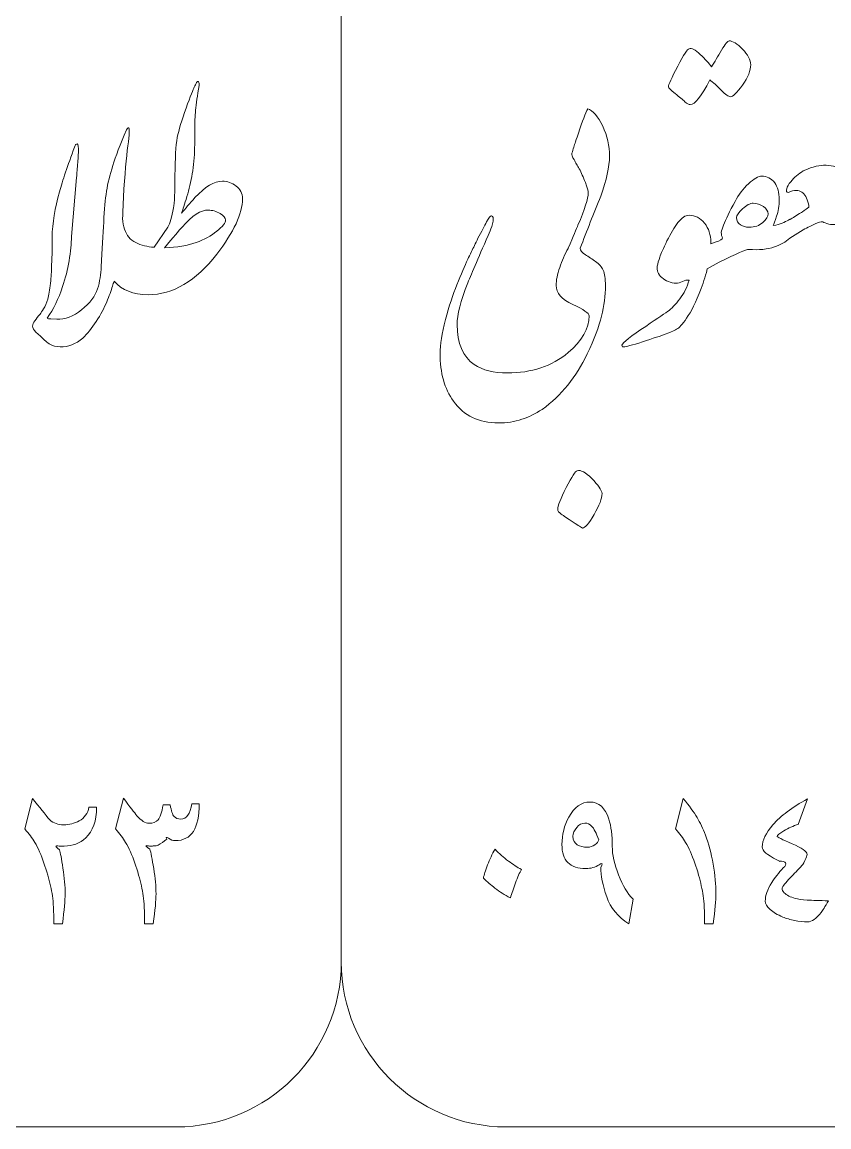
# Model space of a CAD drawing. Header units: millimetres. Extents: x 62 to 462, y 96 to 456.
# Drawn here: x 317.47 to 329.7, y 216.3 to 233.06 of the extents above; entities that cross this region are included whole.
import ezdxf

# ---------------------------------------------------------------- set-up
doc = ezdxf.new("R2010")
doc.units = ezdxf.units.MM
doc.header["$MEASUREMENT"] = 0
doc.layers.add('Layer 1', color=7, linetype='Continuous')

msp = doc.modelspace()

# ---------------------------------------------------------------- linework, layer by layer
at = {"layer": 'Layer 1', "color": 250, "lineweight": 18}
for points, knots in [([(304.8067, 236.3033), (304.8067, 236.3033), (319.8067, 236.3033), (319.8067, 236.3033), (321.1837, 236.3033), (322.3067, 235.1803), (322.3067, 233.8033), (322.3067, 233.8033), (322.3067, 218.8033), (322.3067, 218.8033), (322.3067, 217.4264), (321.1837, 216.3033), (319.8067, 216.3033), (319.8067, 216.3033), (304.8067, 216.3033), (304.8067, 216.3033), (303.4298, 216.3033), (302.3067, 217.4264), (302.3067, 218.8033), (302.3067, 218.8033), (302.3067, 233.8033), (302.3067, 233.8033), (302.3067, 235.1803), (303.4298, 236.3033), (304.8067, 236.3033)], [0, 0, 0, 0, 0.125, 0.125, 0.125, 0.25, 0.25, 0.25, 0.375, 0.375, 0.375, 0.5, 0.5, 0.5, 0.625, 0.625, 0.625, 0.75, 0.75, 0.75, 0.875, 0.875, 0.875, 1, 1, 1, 1]), ([(324.8067, 236.3033), (324.8067, 236.3033), (339.8067, 236.3033), (339.8067, 236.3033), (341.1837, 236.3033), (342.3067, 235.1803), (342.3067, 233.8033), (342.3067, 233.8033), (342.3067, 218.8033), (342.3067, 218.8033), (342.3067, 217.4264), (341.1837, 216.3033), (339.8067, 216.3033), (339.8067, 216.3033), (324.8067, 216.3033), (324.8067, 216.3033), (323.4298, 216.3033), (322.3067, 217.4264), (322.3067, 218.8033), (322.3067, 218.8033), (322.3067, 233.8033), (322.3067, 233.8033), (322.3067, 235.1803), (323.4298, 236.3033), (324.8067, 236.3033)], [0, 0, 0, 0, 0.125, 0.125, 0.125, 0.25, 0.25, 0.25, 0.375, 0.375, 0.375, 0.5, 0.5, 0.5, 0.625, 0.625, 0.625, 0.75, 0.75, 0.75, 0.875, 0.875, 0.875, 1, 1, 1, 1]), ([(327.2684, 232.0841), (327.2684, 232.1147), (327.3154, 232.217), (327.4095, 232.3945), (327.5036, 232.5709), (327.5612, 232.6591), (327.5812, 232.6591), (327.62, 232.6756), (327.6776, 232.6474), (327.7517, 232.5756), (327.827, 232.5027), (327.8834, 232.4392), (327.9222, 232.3839), (327.9681, 232.4592), (328.0198, 232.545), (328.0763, 232.6391), (328.1327, 232.7332), (328.1692, 232.7802), (328.188, 232.7802), (328.2456, 232.7802), (328.3138, 232.7379), (328.3926, 232.6544), (328.4726, 232.5709), (328.5137, 232.4921), (328.5184, 232.418), (328.5184, 232.331), (328.4761, 232.2275), (328.3914, 232.1088), (328.3079, 231.9912), (328.2479, 231.9324), (328.208, 231.9324), (328.1833, 231.9324), (328.1374, 231.9665), (328.0704, 232.0323), (328.0045, 232.0994), (327.9457, 232.1511), (327.8952, 232.1876), (327.7705, 231.9371), (327.6717, 231.8124), (327.5988, 231.8124), (327.58, 231.8124), (327.5542, 231.8266), (327.5189, 231.8571), (327.4871, 231.8842), (327.4377, 231.9253), (327.3695, 231.9806), (327.3013, 232.0359), (327.2684, 232.07), (327.2684, 232.0841)], [0, 0, 0, 0, 0.0625, 0.0625, 0.0625, 0.125, 0.125, 0.125, 0.1875, 0.1875, 0.1875, 0.25, 0.25, 0.25, 0.3125, 0.3125, 0.3125, 0.375, 0.375, 0.375, 0.4375, 0.4375, 0.4375, 0.5, 0.5, 0.5, 0.5625, 0.5625, 0.5625, 0.625, 0.625, 0.625, 0.6875, 0.6875, 0.6875, 0.75, 0.75, 0.75, 0.8125, 0.8125, 0.8125, 0.875, 0.875, 0.875, 0.9375, 0.9375, 0.9375, 1, 1, 1, 1]), ([(318.9892, 230.0833), (318.9943, 230.0275), (319.0045, 229.9738), (319.0195, 229.9216), (319.0501, 229.8275), (319.1065, 229.7593), (319.1889, 229.7193), (319.2712, 229.6793), (319.3641, 229.6558), (319.4676, 229.6487), (319.4676, 229.6487), (319.6745, 229.9521), (319.6745, 229.9521), (319.7086, 230.0098), (319.7392, 230.1074), (319.7639, 230.2449), (319.7756, 230.3202), (319.7827, 230.4872), (319.7851, 230.7424), (319.7874, 230.9987), (319.798, 231.1892), (319.8192, 231.3127), (319.8427, 231.4279), (319.8874, 231.5761), (319.9532, 231.7584), (320.0202, 231.9418), (320.0614, 232.0476), (320.0755, 232.0759), (320.0908, 232.1041), (320.1026, 232.1276), (320.112, 232.1464), (320.1237, 232.1652), (320.1343, 232.1687), (320.1425, 232.1582), (320.1519, 232.1476), (320.1543, 232.1299), (320.1496, 232.1041), (320.1249, 231.95), (320.1073, 231.8254), (320.0979, 231.7278), (320.0896, 231.6302), (320.0849, 231.5373), (320.0861, 231.4491), (320.0873, 231.3609), (320.0861, 231.2468), (320.0814, 231.1069), (320.0767, 230.967), (320.0626, 230.8376), (320.0391, 230.72), (320.0167, 230.6012), (319.9885, 230.4872), (319.9532, 230.3755), (319.9191, 230.2649), (319.8956, 230.1944), (319.885, 230.1638), (319.9403, 230.2332), (320.0073, 230.312), (320.0884, 230.4025), (320.2413, 230.5683), (320.3812, 230.6506), (320.5047, 230.6506), (320.58, 230.6506), (320.6494, 230.6259), (320.7117, 230.5777), (320.7752, 230.5319), (320.8081, 230.4672), (320.8081, 230.3813), (320.8081, 230.1603), (320.6776, 229.8816), (320.4189, 229.5429), (320.1014, 229.1337), (319.7545, 228.9291), (319.3782, 228.9291), (319.1515, 228.9291), (318.9798, 228.9978), (318.8622, 229.1361), (318.8537, 229.1085), (318.8454, 229.0834), (318.8372, 229.0608), (318.8172, 228.9926), (318.7878, 228.9115), (318.749, 228.8186), (318.7114, 228.7257), (318.6585, 228.6269), (318.5915, 228.5234), (318.5233, 228.4199), (318.4551, 228.3364), (318.3857, 228.2718), (318.2787, 228.1789), (318.1646, 228.1342), (318.0447, 228.1365), (317.9835, 228.1389), (317.9271, 228.1553), (317.8765, 228.1859), (317.8283, 228.2177), (317.7836, 228.2576), (317.7425, 228.3035), (317.7048, 228.3329), (317.6825, 228.3529), (317.6731, 228.3611), (317.6413, 228.3917), (317.6249, 228.4223), (317.6249, 228.454), (317.6249, 228.4775), (317.6366, 228.5046), (317.659, 228.534), (317.6825, 228.5634), (317.7083, 228.5975), (317.7389, 228.6339), (317.7519, 228.6516), (317.7707, 228.6798), (317.793, 228.7163), (317.8165, 228.7527), (317.8365, 228.8021), (317.8542, 228.8632), (317.8706, 228.9232), (317.8859, 229.0032), (317.8965, 229.102), (317.9059, 229.2007), (317.9118, 229.2866), (317.9141, 229.3571), (317.9141, 229.3571), (317.9212, 229.5712), (317.9212, 229.5712), (317.9235, 229.6441), (317.9235, 229.7217), (317.9212, 229.8016), (317.9259, 230.0133), (317.9623, 230.2426), (318.0317, 230.4907), (318.0799, 230.6589), (318.1564, 230.8847), (318.2622, 231.1692), (318.2693, 231.1881), (318.2763, 231.1998), (318.2834, 231.2069), (318.2893, 231.2139), (318.2951, 231.2174), (318.2998, 231.2174), (318.3163, 231.2151), (318.3234, 231.1716), (318.321, 231.0869), (318.3187, 231.0458), (318.314, 230.9787), (318.3069, 230.887), (318.2998, 230.7929), (318.2951, 230.733), (318.2928, 230.7083), (318.2928, 230.7083), (318.2175, 229.8122), (318.2175, 229.8122), (318.2128, 229.704), (318.1999, 229.5817), (318.1799, 229.443), (318.1564, 229.3101), (318.1235, 229.1807), (318.0799, 229.0537), (318.02, 228.868), (317.9424, 228.708), (317.8483, 228.5751), (317.853, 228.5657), (317.8718, 228.561), (317.9036, 228.561), (317.9036, 228.561), (317.9906, 228.5575), (317.9906, 228.5575), (318.1164, 228.5528), (318.2422, 228.601), (318.3692, 228.701), (318.495, 228.8009), (318.5762, 228.9068), (318.6103, 229.0173), (318.6444, 229.129), (318.6632, 229.2407), (318.6656, 229.3536), (318.6808, 229.6135), (318.6938, 229.8393), (318.7032, 230.0309), (318.7126, 230.2226), (318.7267, 230.3778), (318.7467, 230.4978), (318.7655, 230.6166), (318.7973, 230.7471), (318.8408, 230.887), (318.8843, 231.0269), (318.9537, 231.208), (319.0477, 231.4315), (319.0618, 231.4538), (319.0736, 231.4632), (319.0854, 231.4585), (319.0971, 231.4538), (319.0924, 231.3644), (319.0701, 231.1881), (319.0477, 231.0128), (319.0254, 230.753), (319.003, 230.4084), (319.0007, 230.3188), (318.9961, 230.2108), (318.9892, 230.0833)], [0, 0, 0, 0, 0.0151515, 0.0151515, 0.0151515, 0.030303, 0.030303, 0.030303, 0.0454545, 0.0454545, 0.0454545, 0.0606061, 0.0606061, 0.0606061, 0.0757576, 0.0757576, 0.0757576, 0.0909091, 0.0909091, 0.0909091, 0.1060606, 0.1060606, 0.1060606, 0.1212121, 0.1212121, 0.1212121, 0.1363636, 0.1363636, 0.1363636, 0.1515152, 0.1515152, 0.1515152, 0.1666667, 0.1666667, 0.1666667, 0.1818182, 0.1818182, 0.1818182, 0.1969697, 0.1969697, 0.1969697, 0.2121212, 0.2121212, 0.2121212, 0.2272727, 0.2272727, 0.2272727, 0.2424242, 0.2424242, 0.2424242, 0.2575758, 0.2575758, 0.2575758, 0.2727273, 0.2727273, 0.2727273, 0.2878788, 0.2878788, 0.2878788, 0.3030303, 0.3030303, 0.3030303, 0.3181818, 0.3181818, 0.3181818, 0.3333333, 0.3333333, 0.3333333, 0.3484848, 0.3484848, 0.3484848, 0.3636364, 0.3636364, 0.3636364, 0.3787879, 0.3787879, 0.3787879, 0.3939394, 0.3939394, 0.3939394, 0.4090909, 0.4090909, 0.4090909, 0.4242424, 0.4242424, 0.4242424, 0.4393939, 0.4393939, 0.4393939, 0.4545455, 0.4545455, 0.4545455, 0.469697, 0.469697, 0.469697, 0.4848485, 0.4848485, 0.4848485, 0.5, 0.5, 0.5, 0.5151515, 0.5151515, 0.5151515, 0.530303, 0.530303, 0.530303, 0.5454545, 0.5454545, 0.5454545, 0.5606061, 0.5606061, 0.5606061, 0.5757576, 0.5757576, 0.5757576, 0.5909091, 0.5909091, 0.5909091, 0.6060606, 0.6060606, 0.6060606, 0.6212121, 0.6212121, 0.6212121, 0.6363636, 0.6363636, 0.6363636, 0.6515152, 0.6515152, 0.6515152, 0.6666667, 0.6666667, 0.6666667, 0.6818182, 0.6818182, 0.6818182, 0.6969697, 0.6969697, 0.6969697, 0.7121212, 0.7121212, 0.7121212, 0.7272727, 0.7272727, 0.7272727, 0.7424242, 0.7424242, 0.7424242, 0.7575758, 0.7575758, 0.7575758, 0.7727273, 0.7727273, 0.7727273, 0.7878788, 0.7878788, 0.7878788, 0.8030303, 0.8030303, 0.8030303, 0.8181818, 0.8181818, 0.8181818, 0.8333333, 0.8333333, 0.8333333, 0.8484848, 0.8484848, 0.8484848, 0.8636364, 0.8636364, 0.8636364, 0.8787879, 0.8787879, 0.8787879, 0.8939394, 0.8939394, 0.8939394, 0.9090909, 0.9090909, 0.9090909, 0.9242424, 0.9242424, 0.9242424, 0.9393939, 0.9393939, 0.9393939, 0.9545455, 0.9545455, 0.9545455, 0.969697, 0.969697, 0.969697, 0.9848485, 0.9848485, 0.9848485, 1, 1, 1, 1]), ([(326.0655, 228.6092), (326.0655, 228.6481), (325.9831, 228.7057), (325.8173, 228.7809), (325.6492, 228.8597), (325.5657, 228.955), (325.5657, 229.0679), (325.5657, 229.1478), (325.5833, 229.2395), (325.6198, 229.3418), (325.6551, 229.443), (325.6974, 229.5406), (325.748, 229.6323), (325.748, 229.6323), (325.7492, 229.6344), (325.7492, 229.6344), (325.7492, 229.6344), (325.7491, 229.6347), (325.7491, 229.6347), (325.8267, 229.8181), (325.8761, 229.9345), (325.8973, 229.9827), (326.0008, 230.2238), (326.0525, 230.3884), (326.0525, 230.4755), (326.0525, 230.5049), (326.0384, 230.5566), (326.0102, 230.6307), (325.9784, 230.7106), (325.9478, 230.7812), (325.9173, 230.84), (325.9043, 230.8635), (325.8902, 230.8859), (325.8761, 230.9094), (325.862, 230.9329), (325.8502, 230.9552), (325.8385, 230.9788), (325.8103, 231.0199), (325.7997, 231.0517), (325.8044, 231.0752), (325.8244, 231.1387), (325.8432, 231.1963), (325.8596, 231.2469), (325.8749, 231.2974), (325.8902, 231.3409), (325.9043, 231.3774), (325.9655, 231.562), (326.0125, 231.6855), (326.0454, 231.7502), (326.1231, 231.7243), (326.1995, 231.6373), (326.2724, 231.4879), (326.3418, 231.3386), (326.3759, 231.1857), (326.3759, 231.0305), (326.3759, 230.8694), (326.3312, 230.6671), (326.2418, 230.4237), (326.1889, 230.2932), (326.136, 230.1615), (326.0842, 230.0286), (326.0325, 229.8969), (325.9819, 229.7652), (325.9314, 229.6347), (325.9314, 229.6347), (325.9311, 229.6341), (325.9311, 229.6341), (325.9311, 229.6341), (325.9314, 229.6323), (325.9314, 229.6323), (325.9314, 229.6006), (325.9573, 229.5676), (326.009, 229.5359), (326.0607, 229.5041), (326.1125, 229.4688), (326.1654, 229.4312), (326.2183, 229.3924), (326.256, 229.3501), (326.2795, 229.3019), (326.3018, 229.249), (326.3136, 229.1713), (326.3136, 229.0679), (326.3136, 228.9162), (326.2936, 228.7609), (326.2548, 228.6022), (326.216, 228.4481), (326.1431, 228.2576), (326.0372, 228.0307), (325.8702, 227.6791), (325.6433, 227.3992), (325.3552, 227.1899), (325.2505, 227.1229), (325.1471, 227.0723), (325.0459, 227.0382), (324.9354, 227.0018), (324.8166, 226.9829), (324.6908, 226.9829), (324.3945, 226.9829), (324.1675, 227.0935), (324.0088, 227.3134), (323.8735, 227.5015), (323.8053, 227.7438), (323.8053, 228.0377), (323.8053, 228.1683), (323.8324, 228.3388), (323.8876, 228.5505), (323.9429, 228.7551), (324.0005, 228.9315), (324.0605, 229.0808), (324.1252, 229.2348), (324.1793, 229.3654), (324.2251, 229.47), (324.2392, 229.4959), (324.2592, 229.5347), (324.2839, 229.5864), (324.3098, 229.637), (324.3415, 229.7052), (324.3804, 229.7875), (324.4086, 229.8381), (324.4333, 229.8839), (324.4544, 229.9251), (324.4768, 229.9663), (324.4944, 230.0039), (324.5085, 230.0356), (324.5426, 230.098), (324.5685, 230.1274), (324.5873, 230.125), (324.6132, 230.1203), (324.6191, 230.0944), (324.6085, 230.0462), (324.5967, 229.9886), (324.5814, 229.9392), (324.5638, 229.8981), (324.4003, 229.5206), (324.2875, 229.2584), (324.2251, 229.109), (324.1181, 228.835), (324.064, 228.6245), (324.064, 228.4752), (324.064, 228.1918), (324.151, 227.9907), (324.3251, 227.8684), (324.4544, 227.7837), (324.6202, 227.7414), (324.8249, 227.7414), (325.1929, 227.7414), (325.4998, 227.8449), (325.748, 228.0507), (325.9596, 228.2282), (326.0655, 228.414), (326.0655, 228.6092)], [0, 0, 0, 0, 0.02, 0.02, 0.02, 0.04, 0.04, 0.04, 0.06, 0.06, 0.06, 0.08, 0.08, 0.08, 0.1, 0.1, 0.1, 0.12, 0.12, 0.12, 0.14, 0.14, 0.14, 0.16, 0.16, 0.16, 0.18, 0.18, 0.18, 0.2, 0.2, 0.2, 0.22, 0.22, 0.22, 0.24, 0.24, 0.24, 0.26, 0.26, 0.26, 0.28, 0.28, 0.28, 0.3, 0.3, 0.3, 0.32, 0.32, 0.32, 0.34, 0.34, 0.34, 0.36, 0.36, 0.36, 0.38, 0.38, 0.38, 0.4, 0.4, 0.4, 0.42, 0.42, 0.42, 0.44, 0.44, 0.44, 0.46, 0.46, 0.46, 0.48, 0.48, 0.48, 0.5, 0.5, 0.5, 0.52, 0.52, 0.52, 0.54, 0.54, 0.54, 0.56, 0.56, 0.56, 0.58, 0.58, 0.58, 0.6, 0.6, 0.6, 0.62, 0.62, 0.62, 0.64, 0.64, 0.64, 0.66, 0.66, 0.66, 0.68, 0.68, 0.68, 0.7, 0.7, 0.7, 0.72, 0.72, 0.72, 0.74, 0.74, 0.74, 0.76, 0.76, 0.76, 0.78, 0.78, 0.78, 0.8, 0.8, 0.8, 0.82, 0.82, 0.82, 0.84, 0.84, 0.84, 0.86, 0.86, 0.86, 0.88, 0.88, 0.88, 0.9, 0.9, 0.9, 0.92, 0.92, 0.92, 0.94, 0.94, 0.94, 0.96, 0.96, 0.96, 0.98, 0.98, 0.98, 1, 1, 1, 1]), ([(330.1965, 230.4343), (330.2517, 230.4731), (330.2988, 230.5213), (330.3376, 230.5789), (330.3787, 230.6366), (330.3999, 230.6942), (330.3999, 230.7518), (330.3999, 230.7518), (330.3999, 230.9788), (330.3999, 230.9788), (330.3999, 231.034), (330.4093, 231.0952), (330.427, 231.161), (330.4599, 231.2527), (330.4928, 231.3374), (330.5269, 231.4127), (330.5269, 231.4127), (330.668, 231.7537), (330.668, 231.7537), (330.6704, 231.7702), (330.6821, 231.789), (330.7033, 231.809), (330.7127, 231.809), (330.7162, 231.7854), (330.7162, 231.7372), (330.7162, 231.7372), (330.7104, 231.4926), (330.7104, 231.4926), (330.7104, 231.4926), (330.6962, 231.1963), (330.6962, 231.1963), (330.6962, 231.0928), (330.6751, 230.9752), (330.6339, 230.8447), (330.5951, 230.713), (330.5445, 230.5978), (330.4822, 230.4966), (330.3885, 230.3432), (330.2937, 230.2259), (330.1976, 230.146), (330.1976, 230.146), (330.1965, 230.1438), (330.1965, 230.1438), (330.1412, 230.1074), (330.0789, 230.0756), (330.0107, 230.0498), (329.9413, 230.0227), (329.8743, 230.0051), (329.8108, 229.9957), (329.7755, 229.9886), (329.739, 229.991), (329.7002, 230.0004), (329.6614, 230.011), (329.6308, 230.0227), (329.6108, 230.0368), (329.5826, 230.0368), (329.5438, 230.0251), (329.4933, 230.0027), (329.445, 229.9816), (329.3851, 229.9522), (329.3145, 229.9134), (329.3145, 229.9134), (329.1111, 229.7852), (329.1111, 229.7852), (329.1111, 229.7852), (329.1108, 229.7861), (329.1108, 229.7861), (329.0462, 229.7286), (328.9686, 229.6851), (328.8771, 229.6558), (328.7736, 229.6158), (328.6431, 229.6041), (328.4843, 229.617), (328.4514, 229.617), (328.3044, 229.5523), (328.0398, 229.4206), (328.0398, 229.4206), (327.8581, 229.3204), (327.8581, 229.3204), (327.8581, 229.3204), (327.8446, 229.2678), (327.8446, 229.2678), (327.8305, 229.2101), (327.8129, 229.1549), (327.7952, 229.1043), (327.7141, 228.8821), (327.64, 228.7174), (327.5706, 228.6116), (327.5024, 228.5058), (327.4483, 228.4411), (327.4095, 228.4152), (327.3696, 228.3905), (327.3119, 228.3635), (327.2331, 228.3341), (327.1555, 228.3059), (327.0368, 228.2659), (326.8768, 228.2141), (326.7169, 228.1624), (326.6228, 228.1365), (326.5923, 228.1365), (326.5746, 228.1365), (326.5652, 228.1412), (326.5652, 228.1506), (326.5464, 228.1753), (326.6417, 228.2588), (326.851, 228.3988), (327.0603, 228.5387), (327.1955, 228.6304), (327.2555, 228.6739), (327.3166, 228.7174), (327.379, 228.7809), (327.4413, 228.8656), (327.5048, 228.9491), (327.5518, 229.0443), (327.5812, 229.149), (327.5495, 229.1537), (327.5165, 229.1478), (327.4836, 229.1302), (327.4495, 229.1137), (327.4166, 229.1043), (327.3848, 229.1043), (327.3002, 229.1067), (327.2284, 229.1349), (327.1708, 229.1878), (327.1144, 229.2395), (327.0897, 229.2983), (327.0991, 229.363), (327.1085, 229.4018), (327.1214, 229.4477), (327.1391, 229.4994), (327.1555, 229.5512), (327.192, 229.6335), (327.2473, 229.7452), (327.3025, 229.8581), (327.3578, 229.951), (327.4142, 230.0239), (327.4707, 230.098), (327.5259, 230.1344), (327.5812, 230.1344), (327.6753, 230.1344), (327.7541, 230.0944), (327.8176, 230.0145), (327.8811, 229.9333), (327.9117, 229.8369), (327.9117, 229.7252), (327.9117, 229.7252), (327.9115, 229.7016), (327.9115, 229.7016), (327.9115, 229.7016), (327.9763, 229.724), (327.9763, 229.724), (328.0527, 229.7522), (328.0916, 229.7722), (328.0916, 229.7863), (328.0774, 229.8098), (328.0704, 229.8381), (328.0704, 229.8722), (328.0751, 229.9027), (328.0868, 229.9404), (328.1057, 229.9862), (328.1374, 230.0709), (328.1962, 230.1908), (328.2809, 230.3449), (328.3338, 230.446), (328.4008, 230.5354), (328.4843, 230.613), (328.5666, 230.6894), (328.6337, 230.7271), (328.6842, 230.7271), (328.7642, 230.7271), (328.83, 230.693), (328.8806, 230.6271), (328.9265, 230.5624), (328.9488, 230.4778), (328.9488, 230.3719), (328.9488, 230.2779), (328.9359, 230.1932), (328.91, 230.1191), (328.8829, 230.0439), (328.8665, 229.998), (328.8594, 229.9792), (328.8594, 229.9792), (328.9006, 229.9862), (328.9006, 229.9862), (328.99, 230.0086), (329.0605, 230.0391), (329.1111, 230.0756), (329.1111, 230.0756), (329.1132, 230.072), (329.1132, 230.072), (329.1543, 230.0933), (329.2123, 230.1282), (329.2863, 230.178), (329.3028, 230.1874), (329.3404, 230.2144), (329.4004, 230.2579), (329.4004, 230.2944), (329.3839, 230.3473), (329.3521, 230.4167), (329.318, 230.479), (329.271, 230.5096), (329.211, 230.5096), (329.1722, 230.5096), (329.1322, 230.5002), (329.0899, 230.4813), (329.0605, 230.4813), (329.0511, 230.5013), (329.0629, 230.5401), (329.0723, 230.5684), (329.0923, 230.6025), (329.1252, 230.6436), (329.1758, 230.7083), (329.2381, 230.7624), (329.3145, 230.8059), (329.3627, 230.8318), (329.4121, 230.8506), (329.4627, 230.8647), (329.525, 230.8835), (329.5767, 230.8929), (329.6214, 230.8929), (329.7261, 230.8929), (329.8249, 230.8741), (329.9178, 230.8376), (330.0048, 230.8035), (330.0483, 230.7436), (330.0483, 230.6577), (330.0483, 230.6283), (330.0377, 230.5919), (330.0177, 230.5484), (330.006, 230.5225), (329.9954, 230.499), (329.9848, 230.479), (329.9742, 230.4578), (329.9554, 230.4237), (329.9272, 230.3755), (329.9436, 230.3614), (329.9824, 230.3602), (330.0448, 230.3696), (330.1071, 230.3802), (330.1576, 230.4014), (330.1965, 230.4343)], [0, 0, 0, 0, 0.0125, 0.0125, 0.0125, 0.025, 0.025, 0.025, 0.0375, 0.0375, 0.0375, 0.05, 0.05, 0.05, 0.0625, 0.0625, 0.0625, 0.075, 0.075, 0.075, 0.0875, 0.0875, 0.0875, 0.1, 0.1, 0.1, 0.1125, 0.1125, 0.1125, 0.125, 0.125, 0.125, 0.1375, 0.1375, 0.1375, 0.15, 0.15, 0.15, 0.1625, 0.1625, 0.1625, 0.175, 0.175, 0.175, 0.1875, 0.1875, 0.1875, 0.2, 0.2, 0.2, 0.2125, 0.2125, 0.2125, 0.225, 0.225, 0.225, 0.2375, 0.2375, 0.2375, 0.25, 0.25, 0.25, 0.2625, 0.2625, 0.2625, 0.275, 0.275, 0.275, 0.2875, 0.2875, 0.2875, 0.3, 0.3, 0.3, 0.3125, 0.3125, 0.3125, 0.325, 0.325, 0.325, 0.3375, 0.3375, 0.3375, 0.35, 0.35, 0.35, 0.3625, 0.3625, 0.3625, 0.375, 0.375, 0.375, 0.3875, 0.3875, 0.3875, 0.4, 0.4, 0.4, 0.4125, 0.4125, 0.4125, 0.425, 0.425, 0.425, 0.4375, 0.4375, 0.4375, 0.45, 0.45, 0.45, 0.4625, 0.4625, 0.4625, 0.475, 0.475, 0.475, 0.4875, 0.4875, 0.4875, 0.5, 0.5, 0.5, 0.5125, 0.5125, 0.5125, 0.525, 0.525, 0.525, 0.5375, 0.5375, 0.5375, 0.55, 0.55, 0.55, 0.5625, 0.5625, 0.5625, 0.575, 0.575, 0.575, 0.5875, 0.5875, 0.5875, 0.6, 0.6, 0.6, 0.6125, 0.6125, 0.6125, 0.625, 0.625, 0.625, 0.6375, 0.6375, 0.6375, 0.65, 0.65, 0.65, 0.6625, 0.6625, 0.6625, 0.675, 0.675, 0.675, 0.6875, 0.6875, 0.6875, 0.7, 0.7, 0.7, 0.7125, 0.7125, 0.7125, 0.725, 0.725, 0.725, 0.7375, 0.7375, 0.7375, 0.75, 0.75, 0.75, 0.7625, 0.7625, 0.7625, 0.775, 0.775, 0.775, 0.7875, 0.7875, 0.7875, 0.8, 0.8, 0.8, 0.8125, 0.8125, 0.8125, 0.825, 0.825, 0.825, 0.8375, 0.8375, 0.8375, 0.85, 0.85, 0.85, 0.8625, 0.8625, 0.8625, 0.875, 0.875, 0.875, 0.8875, 0.8875, 0.8875, 0.9, 0.9, 0.9, 0.9125, 0.9125, 0.9125, 0.925, 0.925, 0.925, 0.9375, 0.9375, 0.9375, 0.95, 0.95, 0.95, 0.9625, 0.9625, 0.9625, 0.975, 0.975, 0.975, 0.9875, 0.9875, 0.9875, 1, 1, 1, 1]), ([(328.7806, 230.1556), (328.7806, 230.1944), (328.7571, 230.232), (328.7113, 230.2685), (328.6607, 230.3014), (328.609, 230.3167), (328.556, 230.3167), (328.5055, 230.3167), (328.4514, 230.2884), (328.3949, 230.2308), (328.3326, 230.1756), (328.302, 230.132), (328.302, 230.1003), (328.302, 230.0497), (328.322, 230.0121), (328.3632, 229.9898), (328.3985, 229.9639), (328.4408, 229.9521), (328.4914, 229.9521), (328.576, 229.9521), (328.6466, 229.9756), (328.7007, 230.0239), (328.7536, 230.0721), (328.7806, 230.1156), (328.7806, 230.1556)], [0, 0, 0, 0, 0.125, 0.125, 0.125, 0.25, 0.25, 0.25, 0.375, 0.375, 0.375, 0.5, 0.5, 0.5, 0.625, 0.625, 0.625, 0.75, 0.75, 0.75, 0.875, 0.875, 0.875, 1, 1, 1, 1]), ([(320.5529, 230.0638), (320.5529, 230.0932), (320.5259, 230.125), (320.4706, 230.1603), (320.4106, 230.1944), (320.3507, 230.212), (320.2907, 230.212), (320.1813, 230.2167), (320.0473, 230.1297), (319.8921, 229.9533), (319.845, 229.9051), (319.7568, 229.8004), (319.6263, 229.6393), (319.8192, 229.6487), (319.9779, 229.6758), (320.1037, 229.7193), (320.2284, 229.7628), (320.3342, 229.8204), (320.4189, 229.891), (320.5082, 229.9627), (320.5529, 230.0203), (320.5529, 230.0638)], [0, 0, 0, 0, 0.1428571, 0.1428571, 0.1428571, 0.2857143, 0.2857143, 0.2857143, 0.4285714, 0.4285714, 0.4285714, 0.5714286, 0.5714286, 0.5714286, 0.7142857, 0.7142857, 0.7142857, 0.8571429, 0.8571429, 0.8571429, 1, 1, 1, 1]), ([(325.5904, 225.673), (325.5904, 225.6483), (325.608, 225.6236), (325.6421, 225.6013), (325.6809, 225.573), (325.7409, 225.533), (325.8232, 225.479), (325.9043, 225.4249), (325.9525, 225.3943), (325.9655, 225.3872), (326.0031, 225.3872), (326.0607, 225.4566), (326.1419, 225.5942), (326.2218, 225.7318), (326.2618, 225.8376), (326.2618, 225.9105), (326.2548, 225.9658), (326.203, 226.0422), (326.1066, 226.1398), (326.0102, 226.2374), (325.9373, 226.2762), (325.8867, 226.2551), (325.8608, 226.2551), (325.8056, 226.1716), (325.7197, 226.0022), (325.6339, 225.8329), (325.5904, 225.7235), (325.5904, 225.673)], [0, 0, 0, 0, 0.1111111, 0.1111111, 0.1111111, 0.2222222, 0.2222222, 0.2222222, 0.3333333, 0.3333333, 0.3333333, 0.4444444, 0.4444444, 0.4444444, 0.5555556, 0.5555556, 0.5555556, 0.6666667, 0.6666667, 0.6666667, 0.7777778, 0.7777778, 0.7777778, 0.8888889, 0.8888889, 0.8888889, 1, 1, 1, 1])]:
    msp.add_open_spline(points, degree=3, knots=knots, dxfattribs=at)
at = {"layer": 'Layer 1', "color": 250, "lineweight": 9}
for points, knots in [([(318.0951, 220.8859), (318.1815, 220.8859), (318.2597, 220.9059), (318.3308, 220.9447), (318.4125, 220.9893), (318.4625, 221.0593), (318.4807, 221.1545), (318.4807, 221.1545), (318.5948, 221.1545), (318.5948, 221.1545), (318.5948, 220.9435), (318.5401, 220.7877), (318.4308, 220.6877), (318.3414, 220.6054), (318.2327, 220.5637), (318.1057, 220.5637), (318.1057, 220.5637), (318.0798, 220.5637), (318.0798, 220.5637), (318.0428, 220.5637), (318.0128, 220.5649), (317.9893, 220.5672), (317.9658, 220.5696), (317.981, 220.549), (318.0351, 220.5055), (318.0463, 220.4655), (318.0633, 220.3726), (318.0857, 220.2274), (318.108, 220.0822), (318.1192, 219.9523), (318.1192, 219.8388), (318.1192, 219.7436), (318.1057, 219.5925), (318.078, 219.3862), (318.078, 219.3862), (317.9469, 219.3862), (317.9469, 219.3862), (317.9469, 219.5696), (317.9399, 219.7107), (317.9258, 219.8089), (317.9111, 219.907), (317.8882, 220.0123), (317.8558, 220.1246), (317.82, 220.2486), (317.7788, 220.3668), (317.7318, 220.4779), (317.7088, 220.5296), (317.6842, 220.5766), (317.6577, 220.619), (317.6201, 220.6825), (317.5695, 220.7506), (317.506, 220.8241), (317.506, 220.8241), (317.6213, 221.2874), (317.6213, 221.2874), (317.7294, 221.1539), (317.817, 221.0452), (317.8852, 220.9599), (317.9446, 220.9106), (318.0145, 220.8859), (318.0951, 220.8859)], [0, 0, 0, 0, 0.05, 0.05, 0.05, 0.1, 0.1, 0.1, 0.15, 0.15, 0.15, 0.2, 0.2, 0.2, 0.25, 0.25, 0.25, 0.3, 0.3, 0.3, 0.35, 0.35, 0.35, 0.4, 0.4, 0.4, 0.45, 0.45, 0.45, 0.5, 0.5, 0.5, 0.55, 0.55, 0.55, 0.6, 0.6, 0.6, 0.65, 0.65, 0.65, 0.7, 0.7, 0.7, 0.75, 0.75, 0.75, 0.8, 0.8, 0.8, 0.85, 0.85, 0.85, 0.9, 0.9, 0.9, 0.95, 0.95, 0.95, 1, 1, 1, 1]), ([(319.8746, 220.974), (319.9605, 220.974), (320.0151, 221.0516), (320.0381, 221.2063), (320.0381, 221.2063), (320.1539, 221.2063), (320.1539, 221.2063), (320.1539, 220.833), (320.0328, 220.6466), (319.7918, 220.6466), (319.7541, 220.6466), (319.7183, 220.6584), (319.6842, 220.6819), (319.6507, 220.7054), (319.643, 220.7007), (319.663, 220.6672), (319.6642, 220.673), (319.6413, 220.6572), (319.5936, 220.619), (319.5513, 220.5837), (319.5084, 220.5655), (319.4649, 220.5655), (319.459, 220.5655), (319.452, 220.5655), (319.4431, 220.5649), (319.4343, 220.5643), (319.4243, 220.5637), (319.4132, 220.5637), (319.3926, 220.5637), (319.372, 220.5661), (319.352, 220.5702), (319.332, 220.5743), (319.3491, 220.5566), (319.4043, 220.5173), (319.4196, 220.4649), (319.4384, 220.3668), (319.462, 220.2227), (319.4855, 220.0793), (319.4972, 219.9511), (319.4972, 219.8388), (319.4972, 219.7436), (319.4837, 219.5925), (319.4561, 219.3862), (319.4561, 219.3862), (319.325, 219.3862), (319.325, 219.3862), (319.325, 219.5696), (319.3179, 219.7107), (319.3038, 219.8089), (319.2891, 219.907), (319.2662, 220.0123), (319.2339, 220.1246), (319.1986, 220.2486), (319.1568, 220.3668), (319.1098, 220.4779), (319.0869, 220.5296), (319.0622, 220.5766), (319.0357, 220.619), (318.9981, 220.6825), (318.9476, 220.7506), (318.8841, 220.8241), (318.8841, 220.8241), (319.0016, 221.2927), (319.0016, 221.2927), (319.1016, 221.1592), (319.1704, 221.0699), (319.208, 221.024), (319.2738, 220.9482), (319.3338, 220.91), (319.3891, 220.91), (319.452, 220.91), (319.4984, 220.9282), (319.5284, 220.9635), (319.5572, 220.9981), (319.5831, 221.0734), (319.606, 221.1892), (319.606, 221.1892), (319.713, 221.1892), (319.713, 221.1892), (319.7288, 221.0975), (319.7482, 221.0387), (319.7712, 221.0128), (319.7941, 220.987), (319.8288, 220.974), (319.8746, 220.974)], [0, 0, 0, 0, 0.0357143, 0.0357143, 0.0357143, 0.0714286, 0.0714286, 0.0714286, 0.1071429, 0.1071429, 0.1071429, 0.1428571, 0.1428571, 0.1428571, 0.1785714, 0.1785714, 0.1785714, 0.2142857, 0.2142857, 0.2142857, 0.25, 0.25, 0.25, 0.2857143, 0.2857143, 0.2857143, 0.3214286, 0.3214286, 0.3214286, 0.3571429, 0.3571429, 0.3571429, 0.3928571, 0.3928571, 0.3928571, 0.4285714, 0.4285714, 0.4285714, 0.4642857, 0.4642857, 0.4642857, 0.5, 0.5, 0.5, 0.5357143, 0.5357143, 0.5357143, 0.5714286, 0.5714286, 0.5714286, 0.6071429, 0.6071429, 0.6071429, 0.6428571, 0.6428571, 0.6428571, 0.6785714, 0.6785714, 0.6785714, 0.7142857, 0.7142857, 0.7142857, 0.75, 0.75, 0.75, 0.7857143, 0.7857143, 0.7857143, 0.8214286, 0.8214286, 0.8214286, 0.8571429, 0.8571429, 0.8571429, 0.8928571, 0.8928571, 0.8928571, 0.9285714, 0.9285714, 0.9285714, 0.9642857, 0.9642857, 0.9642857, 1, 1, 1, 1]), ([(327.9897, 219.8388), (327.9897, 219.7436), (327.9762, 219.5925), (327.9486, 219.3862), (327.9486, 219.3862), (327.8175, 219.3862), (327.8175, 219.3862), (327.8175, 219.5696), (327.8104, 219.7107), (327.7963, 219.8089), (327.7816, 219.907), (327.7587, 220.0123), (327.7264, 220.1246), (327.6911, 220.2486), (327.6493, 220.3668), (327.6023, 220.4779), (327.5794, 220.5296), (327.5547, 220.5766), (327.5282, 220.619), (327.4906, 220.6825), (327.4401, 220.7506), (327.3766, 220.8241), (327.3766, 220.8241), (327.4924, 221.2856), (327.4924, 221.2856), (327.5853, 221.1745), (327.6552, 221.0781), (327.7028, 220.9981), (327.751, 220.9176), (327.7928, 220.8288), (327.8298, 220.7312), (327.8792, 220.6013), (327.918, 220.4538), (327.9468, 220.2892), (327.9756, 220.1246), (327.9897, 219.9746), (327.9897, 219.8388)], [0, 0, 0, 0, 0.0833333, 0.0833333, 0.0833333, 0.1666667, 0.1666667, 0.1666667, 0.25, 0.25, 0.25, 0.3333333, 0.3333333, 0.3333333, 0.4166667, 0.4166667, 0.4166667, 0.5, 0.5, 0.5, 0.5833333, 0.5833333, 0.5833333, 0.6666667, 0.6666667, 0.6666667, 0.75, 0.75, 0.75, 0.8333333, 0.8333333, 0.8333333, 0.9166667, 0.9166667, 0.9166667, 1, 1, 1, 1]), ([(329.6952, 219.7354), (329.6435, 219.646), (329.607, 219.5866), (329.5853, 219.5584), (329.5141, 219.4614), (329.4459, 219.4132), (329.3819, 219.4132), (329.3143, 219.4132), (329.2478, 219.4203), (329.1832, 219.4344), (329.1179, 219.4479), (329.0579, 219.4655), (329.0027, 219.4873), (328.9239, 219.5208), (328.8598, 219.559), (328.811, 219.6031), (328.7622, 219.6466), (328.7375, 219.6883), (328.7375, 219.7289), (328.7375, 219.8124), (328.7705, 219.9059), (328.8357, 220.0093), (328.8828, 220.0828), (328.9415, 220.1569), (329.0115, 220.2315), (329.0779, 220.3003), (329.0574, 220.335), (328.9498, 220.335), (328.9727, 220.3256), (328.9609, 220.3327), (328.9151, 220.3556), (328.7658, 220.4279), (328.6911, 220.4926), (328.6911, 220.5502), (328.6911, 220.6478), (328.7458, 220.7601), (328.8545, 220.8876), (328.9686, 221.0199), (329.1438, 221.151), (329.3801, 221.2803), (329.3801, 221.2803), (329.239, 220.8929), (329.239, 220.8929), (329.1632, 220.87), (329.0903, 220.8377), (329.0209, 220.7959), (328.9515, 220.7536), (328.9168, 220.726), (328.9168, 220.7118), (328.9168, 220.7019), (328.9927, 220.6642), (329.1444, 220.6002), (329.2954, 220.5361), (329.3713, 220.4814), (329.3713, 220.4367), (329.3713, 220.4179), (329.3601, 220.3867), (329.3378, 220.3427), (329.3154, 220.2986), (329.2943, 220.2668), (329.2749, 220.2468), (329.2131, 220.1828), (329.1514, 220.1193), (329.0909, 220.0558), (329.025, 219.9846), (328.9927, 219.9394), (328.9927, 219.92), (328.9927, 219.9006), (329.0033, 219.8788), (329.0256, 219.8559), (329.0609, 219.8183), (329.1167, 219.7895), (329.1926, 219.7701), (329.2325, 219.7595), (329.2931, 219.7512), (329.373, 219.7448), (329.4536, 219.7389), (329.5612, 219.7354), (329.6952, 219.7354)], [0, 0, 0, 0, 0.0384615, 0.0384615, 0.0384615, 0.0769231, 0.0769231, 0.0769231, 0.1153846, 0.1153846, 0.1153846, 0.1538462, 0.1538462, 0.1538462, 0.1923077, 0.1923077, 0.1923077, 0.2307692, 0.2307692, 0.2307692, 0.2692308, 0.2692308, 0.2692308, 0.3076923, 0.3076923, 0.3076923, 0.3461538, 0.3461538, 0.3461538, 0.3846154, 0.3846154, 0.3846154, 0.4230769, 0.4230769, 0.4230769, 0.4615385, 0.4615385, 0.4615385, 0.5, 0.5, 0.5, 0.5384615, 0.5384615, 0.5384615, 0.5769231, 0.5769231, 0.5769231, 0.6153846, 0.6153846, 0.6153846, 0.6538462, 0.6538462, 0.6538462, 0.6923077, 0.6923077, 0.6923077, 0.7307692, 0.7307692, 0.7307692, 0.7692308, 0.7692308, 0.7692308, 0.8076923, 0.8076923, 0.8076923, 0.8461538, 0.8461538, 0.8461538, 0.8846154, 0.8846154, 0.8846154, 0.9230769, 0.9230769, 0.9230769, 0.9615385, 0.9615385, 0.9615385, 1, 1, 1, 1]), ([(326.7322, 219.7595), (326.7322, 219.7595), (326.667, 219.3844), (326.667, 219.3844), (326.5035, 219.4873), (326.3924, 219.6249), (326.3324, 219.7959), (326.2731, 219.967), (326.2431, 220.1151), (326.2431, 220.2404), (326.2754, 220.2997), (326.2678, 220.3139), (326.2207, 220.2815), (326.1602, 220.2427), (326.092, 220.2227), (326.0173, 220.2227), (325.8956, 220.2227), (325.8051, 220.2533), (325.7446, 220.3133), (325.684, 220.3738), (325.654, 220.4655), (325.654, 220.5884), (325.654, 220.736), (325.6893, 220.8747), (325.7593, 221.0034), (325.8427, 221.1557), (325.9497, 221.2321), (326.0797, 221.2321), (326.2149, 221.2321), (326.3101, 221.1457), (326.3654, 220.9723), (326.4001, 220.8629), (326.4171, 220.7271), (326.4171, 220.5637), (326.4171, 220.4344), (326.4483, 220.2886), (326.5112, 220.1263), (326.5735, 219.9646), (326.6476, 219.8424), (326.7322, 219.7595)], [0, 0, 0, 0, 0.0769231, 0.0769231, 0.0769231, 0.1538462, 0.1538462, 0.1538462, 0.2307692, 0.2307692, 0.2307692, 0.3076923, 0.3076923, 0.3076923, 0.3846154, 0.3846154, 0.3846154, 0.4615385, 0.4615385, 0.4615385, 0.5384615, 0.5384615, 0.5384615, 0.6153846, 0.6153846, 0.6153846, 0.6923077, 0.6923077, 0.6923077, 0.7692308, 0.7692308, 0.7692308, 0.8461538, 0.8461538, 0.8461538, 0.9230769, 0.9230769, 0.9230769, 1, 1, 1, 1]), ([(326.2119, 220.6572), (326.1767, 220.7601), (326.1402, 220.8306), (326.1038, 220.8671), (326.0738, 220.897), (326.0397, 220.9117), (326.0021, 220.9117), (325.9574, 220.9117), (325.9156, 220.8894), (325.878, 220.8447), (325.8404, 220.8), (325.821, 220.7559), (325.821, 220.7118), (325.821, 220.6525), (325.8427, 220.6096), (325.8868, 220.5831), (325.9256, 220.559), (325.9791, 220.5467), (326.0467, 220.5467), (326.0814, 220.5467), (326.1161, 220.559), (326.152, 220.5831), (326.1872, 220.6072), (326.2078, 220.6319), (326.2119, 220.6572)], [0, 0, 0, 0, 0.125, 0.125, 0.125, 0.25, 0.25, 0.25, 0.375, 0.375, 0.375, 0.5, 0.5, 0.5, 0.625, 0.625, 0.625, 0.75, 0.75, 0.75, 0.875, 0.875, 0.875, 1, 1, 1, 1]), ([(324.8721, 219.7771), (324.7857, 219.8218), (324.7075, 219.8718), (324.6375, 219.927), (324.5793, 219.9717), (324.5206, 220.0223), (324.4618, 220.0781), (324.4735, 220.1275), (324.4947, 220.1939), (324.5264, 220.2774), (324.5582, 220.3603), (324.5958, 220.4408), (324.6393, 220.5173), (324.7046, 220.4497), (324.7722, 220.3897), (324.8415, 220.3374), (324.9115, 220.285), (324.9768, 220.2427), (325.0391, 220.2092), (325.0114, 220.1598), (324.982, 220.0928), (324.9503, 220.0076), (324.9186, 219.9229), (324.8927, 219.8459), (324.8721, 219.7771)], [0, 0, 0, 0, 0.125, 0.125, 0.125, 0.25, 0.25, 0.25, 0.375, 0.375, 0.375, 0.5, 0.5, 0.5, 0.625, 0.625, 0.625, 0.75, 0.75, 0.75, 0.875, 0.875, 0.875, 1, 1, 1, 1])]:
    msp.add_open_spline(points, degree=3, knots=knots, dxfattribs=at)

doc.saveas('drawing.dxf')
